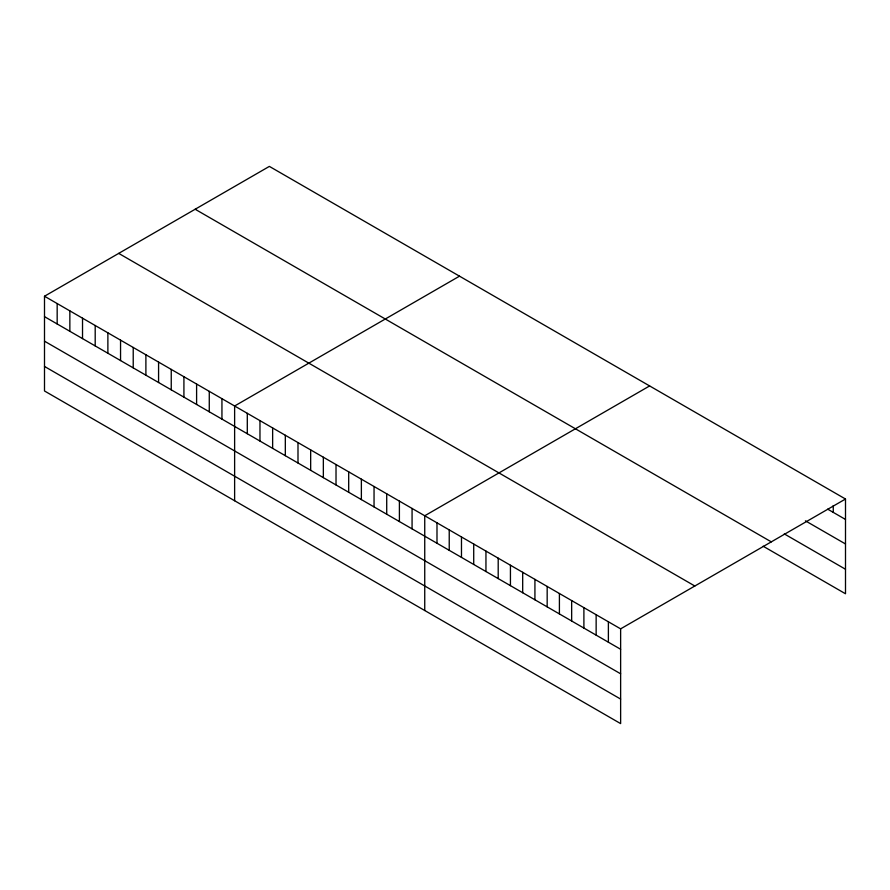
<?xml version="1.0" encoding="UTF-8"?>
<svg xmlns="http://www.w3.org/2000/svg" width="890" height="890" viewBox="0 0 890 890"><rect width="100%" height="100%" fill="white"/><g stroke="black" fill="none" stroke-linecap="round" stroke-linejoin="round"><path stroke-width="1.33" d="M44.5 296.236L620.63 628.852L620.63 723.603L44.5 390.977L44.5 296.236L269.37 166.397L845.5 499.023L845.5 593.764L763.142 546.215M459.496 276.167L234.626 405.996L234.626 500.747M649.622 385.937L424.741 515.766L424.741 610.507M620.63 628.852L845.5 499.023M827.689 509.158L845.5 519.449M805.428 520.839L845.5 543.968M784.29 533.9L845.5 569.244M195.166 209.25L771.296 541.865M118.704 253.383L694.834 586.009M44.5 316.651L620.63 649.277M44.5 341.182L620.63 673.797M44.5 366.446L620.63 699.073M833.263 505.565L833.263 512.373M608.382 621.787L608.382 642.202M596.144 614.723L596.144 635.137M583.896 607.648L583.896 628.073M571.658 600.583L571.658 620.998M559.409 593.508L559.409 613.933M547.172 586.443L547.172 606.869M534.923 579.379L534.923 599.793M522.686 572.303L522.686 592.729M510.437 565.239L510.437 585.665M498.2 558.175L498.2 578.589M485.951 551.099L485.951 571.525M473.714 544.035L473.714 564.449M461.476 536.97L461.476 557.385M449.228 529.895L449.228 550.32M436.99 522.831L436.99 543.245M412.07 508.446L412.07 528.86M399.399 501.126L399.399 521.551M386.716 493.805L386.716 514.231M374.045 486.496L374.045 506.911M361.373 479.176L361.373 499.59M348.691 471.856L348.691 492.27M336.02 464.536L336.02 484.961M323.348 457.215L323.348 477.641M310.666 449.906L310.666 470.32M297.994 442.586L297.994 463M285.323 435.266L285.323 455.691M272.64 427.945L272.64 448.371M259.969 420.636L259.969 441.051M247.298 413.316L247.298 433.73M221.944 398.676L221.944 419.101M209.272 391.366L209.272 411.781M196.601 384.046L196.601 404.461M183.918 376.726L183.918 397.14M171.247 369.406L171.247 389.831M158.576 362.085L158.576 382.511M145.893 354.776L145.893 375.191M133.222 347.456L133.222 367.87M120.55 340.136L120.55 360.561M107.879 332.816L107.879 353.241M95.197 325.506L95.197 345.921M82.525 318.186L82.525 338.601M69.854 310.866L69.854 331.28M57.171 303.546L57.171 323.971"/></g></svg>
